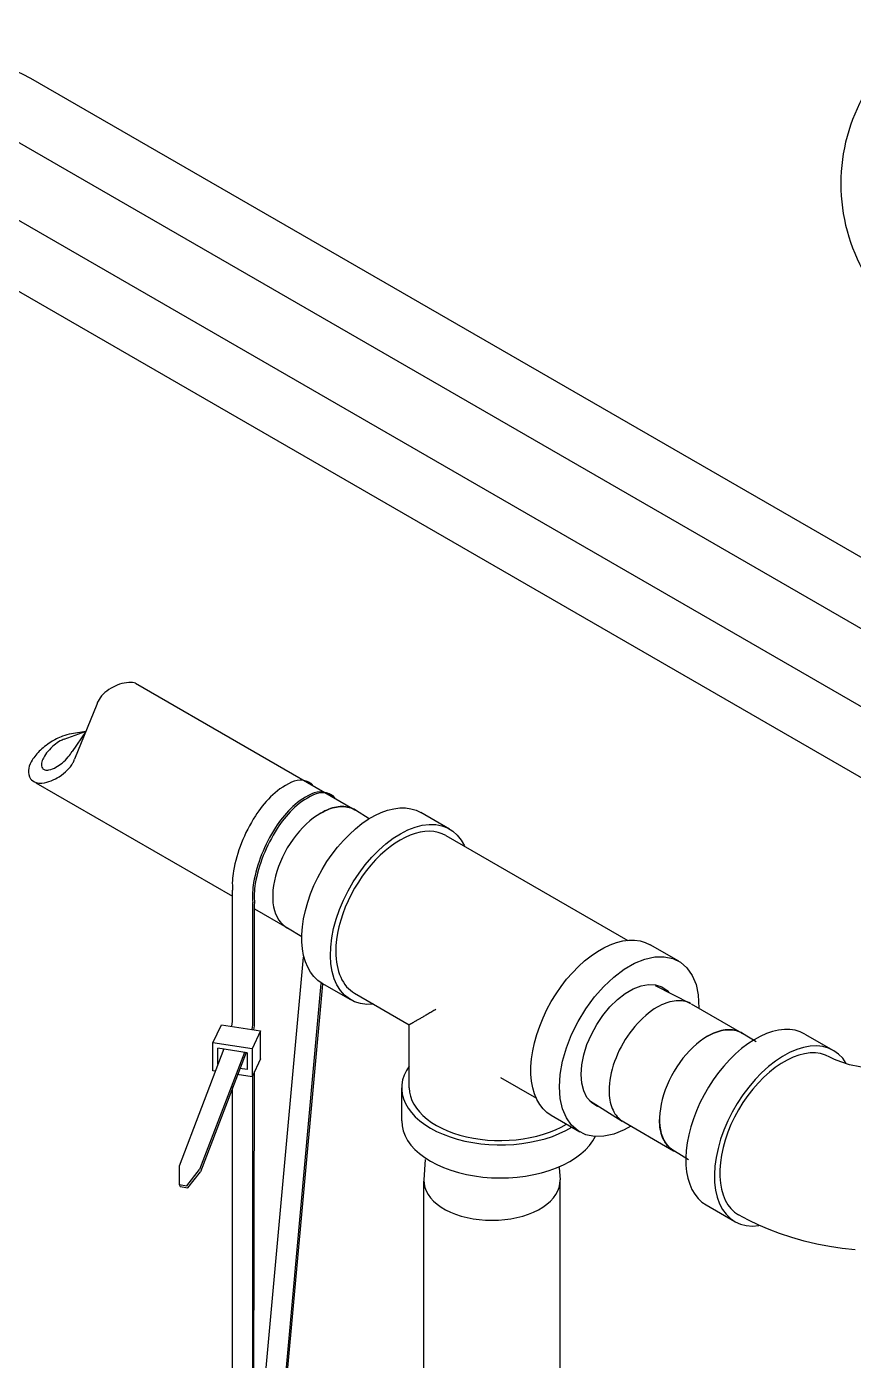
# Model space of a CAD drawing. Header units: centimetres. Extents: x 394264 to 551709, y 50011 to 59011.
# Drawn here: x 525861.9 to 525964, y 53814.8 to 53979.6 of the extents above; entities that cross this region are included whole.
import ezdxf

# ---------------------------------------------------------------- set-up
doc = ezdxf.new("R2010")
doc.units = ezdxf.units.CM
doc.layers.add('-M-YNGN-ZON3', color=6, linetype='SP', lineweight=30)
doc.layers.add('0-KRCN-YNG-CIHAZ', color=4, linetype='Continuous', lineweight=30)
doc.styles.add('CIZGI', font='tahoma.ttf', dxfattribs={"width": 0.8, "oblique": 20})
doc.linetypes.add('SP', pattern='A,2,-0.1,["SP",CIZGI,S=0.14,R=0.2,X=0,Y=-0.07],-0.255', length=2.355)

# ---------------------------------------------------------------- blocks, each defined once
blk = doc.blocks.new('A$C66BCA59E')
at = {"layer": '0-KRCN-YNG-CIHAZ', "color": 31, "linetype": 'Continuous', "lineweight": -3}
for p, q in [((1332.89, -942.31, 3086.98), (1190.54, -860.12, 3086.98)), ((1325.17, -946.63, 3086.98), (1186.74, -866.71, 3086.98)), ((1325.71, -956.58, 3086.98), (1184.12, -874.83, 3086.98)), ((1321.85, -963.13, 3086.98), (1180.32, -881.41, 3086.98)), ((1261.93, -985.14, 2654.86), (1261.94, -985.45, 2654.86)), ((1261.94, -985.45, 2654.86), (1261.95, -985.75, 2654.86)), ((1261.95, -985.75, 2654.86), (1261.98, -986.04, 2654.86)), ((1261.98, -986.04, 2654.86), (1262.03, -986.32, 2654.86)), ((1262.03, -986.32, 2654.86), (1262.08, -986.6, 2654.86)), ((1262.08, -986.6, 2654.86), (1262.15, -986.86, 2654.86)), ((1262.15, -986.86, 2654.86), (1262.23, -987.11, 2654.86)), ((1262.23, -987.11, 2654.86), (1262.32, -987.35, 2654.86)), ((1262.32, -987.35, 2654.86), (1262.42, -987.58, 2654.86)), ((1262.42, -987.58, 2654.86), (1262.53, -987.8, 2654.86)), ((1262.53, -987.8, 2654.86), (1262.65, -988.01, 2654.86)), ((1262.65, -988.01, 2654.86), (1262.79, -988.2, 2654.86)), ((1262.79, -988.2, 2654.86), (1262.93, -988.38, 2654.86)), ((1262.93, -988.38, 2654.86), (1263.09, -988.54, 2654.86)), ((1263.09, -988.54, 2654.86), (1263.22, -988.66, 2654.81))]:
    blk.add_line(p, q, dxfattribs=at)
at = {"layer": '0-KRCN-YNG-CIHAZ', "color": 31, "linetype": 'Continuous', "lineweight": -3, "extrusion": (0, 0.816497, 0.57735)}
for p, q in [((1203.47, -934.84, 2591.78), (1230.53, -950.46, 2615.86)), ((1198.68, -937.44, 2595.47), (1195.94, -944.21, 2605.04)), ((1197.33, -940.78, 2600.18), (1194.59, -941.77, 2601.59)), ((1197.33, -940.78, 2600.18), (1195.57, -941.08, 2600.61)), ((1197.33, -940.78, 2600.18), (1195.64, -943.25, 2603.68)), ((1191.15, -947.12, 2588.57), (1215.45, -961.15, 2612.66)), ((1232.32, -951.57, 2607.63), (1230.64, -950.52, 2615.86)), ((1226.33, -950.87, 2615.86), (1226.33, -950.87, 2615.86)), ((1226.33, -950.87, 2615.86), (1226.33, -950.87, 2615.86)), ((1242.23, -952.84, 2648.06), (1238.7, -950.8, 2648.06)), ((1241.76, -953.65, 2648.06), (1264.25, -966.63, 2648.06)), ((1215.45, -976.05, 2655.86), (1215.45, -960.41, 2633.73)), ((1217.95, -976.53, 2656.54), (1217.95, -961.94, 2635.9)), ((1218.16, -976.66, 2656.71), (1218.16, -962.07, 2636.08)), ((1218.16, -962.72, 2613.96), (1222.13, -965.01, 2615.86)), ((1223.98, -966.15, 2609.09), (1222.24, -965.07, 2615.86)), ((1217.95, -1037.3, 2742.48), (1224.18, -968.67, 2645.42)), ((1270.52, -969.17, 2648.06), (1266.98, -967.13, 2648.06)), ((1218.31, -1060.91, 2775.86), (1226.39, -971.93, 2650.03)), ((1218.51, -1060.91, 2775.86), (1226.58, -972.02, 2650.15)), ((1230.04, -973.95, 2648.06), (1226.51, -971.91, 2648.06)), ((1230.51, -973.14, 2648.06), (1237.26, -977.03, 2648.06)), ((1267.63, -972.18, 2660.04), (1271.96, -974.38, 2654.86)), ((1272.07, -974.44, 2654.86), (1278.29, -978.03, 2654.86)), ((1213.02, -979.25, 2660.38), (1214.06, -977.02, 2657.23)), ((1214.06, -977.02, 2657.23), (1218.88, -977.77, 2658.28)), ((1218.88, -977.77, 2658.28), (1217.85, -980, 2661.44)), ((1218.88, -981.23, 2663.18), (1218.88, -977.77, 2658.28)), ((1237.26, -984.83, 2648.06), (1237.26, -977.03, 2648.06)), ((1274.09, -978.45, 2654.86), (1274.09, -978.45, 2654.86)), ((1274.09, -978.45, 2654.86), (1274.09, -978.45, 2654.86)), ((1274.09, -978.45, 2654.86), (1274.09, -978.45, 2654.86)), ((1274.09, -978.45, 2654.86), (1274.09, -978.45, 2654.86)), ((1280.08, -979.14, 2646.63), (1278.4, -978.1, 2654.86)), ((1286.1, -978.17, 2673.78), (1289.64, -980.21, 2673.78)), ((1214.38, -980.01, 2661.45), (1208.84, -994.49, 2681.93)), ((1213.02, -982.72, 2665.28), (1213.02, -979.25, 2660.38)), ((1217.85, -980, 2661.44), (1213.02, -979.25, 2660.38)), ((1217.25, -980.48, 2662.12), (1213.62, -979.92, 2661.33)), ((1213.62, -981.91, 2664.14), (1213.62, -979.92, 2661.33)), ((1217.85, -980, 2661.44), (1217.85, -983.46, 2666.34)), ((1216.9, -980.44, 2662.06), (1211.36, -994.92, 2682.54)), ((1217.12, -980.46, 2662.1), (1211.49, -995.18, 2682.9)), ((1217.25, -980.48, 2662.12), (1217.25, -982.56, 2665.06)), ((1218.88, -981.23, 2663.18), (1217.85, -983.46, 2666.34)), ((1213.28, -982.76, 2665.34), (1213.02, -982.72, 2665.28)), ((1217.85, -983.46, 2666.34), (1216.03, -983.18, 2665.94)), ((1217.25, -982.56, 2665.06), (1216.34, -982.42, 2664.86)), ((1217.95, -1064.84, 2781.43), (1218.15, -982.81, 2665.41)), ((1217.95, -1064.84, 2781.43), (1217.95, -983.24, 2666.03)), ((1248.51, -983.53, 2648.06), (1252.95, -986.09, 2648.06)), ((1215.45, -1064.84, 2781.43), (1215.45, -984.63, 2667.98)), ((1236.32, -988.91, 2648.06), (1236.32, -984.83, 2648.06)), ((1259.51, -986.38, 2660.97), (1263.56, -988.92, 2654.86)), ((1258.33, -990.28, 2648.06), (1254.79, -988.24, 2648.06)), ((1263.24, -988.74, 2654.5), (1269.89, -992.58, 2654.86)), ((1271.74, -993.72, 2648.09), (1270, -992.64, 2654.86)), ((1208.84, -994.49, 2681.93), (1208.86, -996.74, 2685.12)), ((1209.79, -996.91, 2685.36), (1211.36, -994.92, 2682.54)), ((1239.23, -993.66, 2727.12), (1239.07, -996.2, 2712.71)), ((1255.77, -994.65, 2728.51), (1255.87, -996.2, 2712.71)), ((1208.86, -996.74, 2685.12), (1209.79, -996.91, 2685.36)), ((1208.86, -996.74, 2685.12), (1208.99, -997, 2685.48)), ((1209.92, -997.17, 2685.72), (1211.49, -995.18, 2682.9)), ((1239.07, -1033.34, 2754.89), (1239.07, -996.33, 2712.71)), ((1255.87, -1038.15, 2761.7), (1255.87, -996.33, 2712.71)), ((1208.99, -997, 2685.48), (1209.92, -997.17, 2685.72)), ((1273.92, -999.28, 2673.78), (1277.45, -1001.32, 2673.78))]:
    blk.add_line(p, q, dxfattribs=at)
at = {"layer": '0-KRCN-YNG-CIHAZ', "color": 31, "linetype": 'Continuous', "lineweight": -3, "extrusion": (-4.3e-15, 8e-16, -1)}
for p, q in [((1269.11, -972.8, 2648.06), (1269.33, -973.06, 2647.51)), ((1260.88, -987.24, 2647.92), (1260.4, -987.09, 2648.06))]:
    blk.add_line(p, q, dxfattribs=at)
at = {"layer": '0-KRCN-YNG-CIHAZ', "color": 31, "linetype": 'Continuous', "lineweight": -3, "extrusion": (-5.3e-15, 8e-16, -1)}
for p, q in [((1272.94, -973.32, 2648.06), (1273.02, -974.97, 2648.37)), ((1264.61, -989.54, 2648.43), (1263.78, -990.02, 2648.06))]:
    blk.add_line(p, q, dxfattribs=at)
at = {"layer": '0-KRCN-YNG-CIHAZ', "color": 31, "linetype": 'Continuous', "lineweight": -3, "extrusion": (0, 0.816497, 0.57735)}
for points, elevation in [([(-1203.47, 2655.91, 0.159034), (-1202.65, 2655.73, 0.106418), (-1201.48, 2656.12, 0.07141), (-1200.45, 2656.95, 0.057742), (-1199.47, 2658.26, 0.057742), (-1198.83, 2659.76, 0.036769), (-1198.68, 2660.42, 0.106418)], 733.07), ([(-1195.57, 2666.72, 0.071754), (-1194.46, 2667.24, 0.065529), (-1193.01, 2668.49, 0.051673), (-1191.58, 2670.46, 0.051673), (-1190.59, 2672.68, 0.065529), (-1190.23, 2674.56, 0.104462), (-1190.5, 2676.32, 0.173256), (-1191.21, 2677.15, 0.173256)], 733.07), ([(-1194.66, 2667.88, 0.054686), (-1194.17, 2668.25, 0.050676), (-1193.42, 2669.14, 0.038086), (-1192.65, 2670.47, 0.038086), (-1192.09, 2671.9, 0.050676), (-1191.87, 2673.03, 0.094006), (-1191.97, 2674.08, 0.213423), (-1192.28, 2674.45, 0.213423)], 733.07), ([(-1192.28, 2674.45, 0.213423), (-1192.76, 2674.46, 0.094006), (-1193.64, 2673.88, 0.050676), (-1194.39, 2673, 0.038086), (-1195.16, 2671.67, 0.031916), (-1195.64, 2670.48, 0.050676)], 733.07), ([(-1191.21, 2677.15, 0.181596), (-1191.91, 2677.27, 0.102834), (-1193.04, 2676.79, 0.062234), (-1194.03, 2675.9, 0.048471), (-1195.03, 2674.51, 0.048471), (-1195.73, 2672.96, 0.038779), (-1195.94, 2672.15, 0.102834)], 733.07), ([(-1225.41, 2682.58, 0.00408), (-1225.33, 2682.4, 0.239605), (-1224.18, 2681.43, 0.239605), (-1222.72, 2681.8, 0.084386), (-1220.14, 2684.94, 0.042246), (-1218.26, 2689, 0.03113), (-1216.54, 2694.81, 0.03113), (-1215.55, 2700.8, 0.038941), (-1215.45, 2704.92, 0.084386)], 736.42), ([(-1227.9, 2685.07, 0.00408), (-1227.82, 2684.89, 0.239605), (-1226.67, 2683.92, 0.239605), (-1225.21, 2684.29, 0.084386), (-1222.63, 2687.43, 0.042246), (-1220.75, 2691.49, 0.03113), (-1219.03, 2697.3, 0.03113), (-1218.04, 2703.29, 0.040588), (-1217.95, 2707.59, 0.084386)], 736.42), ([(-1228.11, 2685.28, 0.00408), (-1228.04, 2685.1, 0.239605), (-1226.88, 2684.13, 0.239605), (-1225.42, 2684.5, 0.084386), (-1222.84, 2687.64, 0.042246), (-1220.96, 2691.7, 0.03113), (-1219.24, 2697.51, 0.03113), (-1218.25, 2703.5, 0.040588), (-1218.16, 2707.8, 0.084386)], 736.42)]:
    blk.add_lwpolyline(points, format="xyb", dxfattribs=dict(at, elevation=elevation))
at = {"layer": '0-KRCN-YNG-CIHAZ', "color": 31, "linetype": 'Continuous', "lineweight": -3, "extrusion": (-2.83e-14, -3.69e-14, -1), "elevation": -2648.06}
blk.add_lwpolyline([(-1226.51, -971.91), (-1225.97, -971.54), (-1225.49, -971.08), (-1225.07, -970.54), (-1224.72, -969.92), (-1224.43, -969.23), (-1224.21, -968.47), (-1224.07, -967.65), (-1223.99, -966.78), (-1223.99, -965.86), (-1224.07, -964.91), (-1224.21, -963.92), (-1224.43, -962.91), (-1224.72, -961.88), (-1225.07, -960.86), (-1225.49, -959.83), (-1225.97, -958.82), (-1226.51, -957.83), (-1227.1, -956.87), (-1227.73, -955.95), (-1228.41, -955.08), (-1229.12, -954.26), (-1229.86, -953.5), (-1230.63, -952.8), (-1231.41, -952.18), (-1232.2, -951.64), (-1233, -951.18), (-1233.79, -950.81), (-1234.58, -950.53), (-1235.34, -950.34), (-1236.08, -950.24), (-1236.8, -950.24), (-1237.47, -950.33), (-1238.11, -950.52), (-1238.7, -950.8)], dxfattribs=at)
at = {"layer": '0-KRCN-YNG-CIHAZ', "color": 31, "linetype": 'Continuous', "lineweight": -3, "extrusion": (-9.48e-14, 1.772e-13, -1)}
for points, elevation in [([(-1226.33, -950.87), (-1226.58, -950.74), (-1226.82, -950.61), (-1227.07, -950.5), (-1227.31, -950.4), (-1227.55, -950.31), (-1227.79, -950.24), (-1228.03, -950.18), (-1228.26, -950.13), (-1228.49, -950.1), (-1228.72, -950.07)], -2615.86), ([(-1274.09, -978.45), (-1274.34, -978.31), (-1274.58, -978.19), (-1274.83, -978.08), (-1275.07, -977.98), (-1275.31, -977.89), (-1275.55, -977.81), (-1275.79, -977.75), (-1276.02, -977.71), (-1276.25, -977.67), (-1276.48, -977.65)], -2654.86)]:
    blk.add_lwpolyline(points, dxfattribs=dict(at, elevation=elevation))
at = {"layer": '0-KRCN-YNG-CIHAZ', "color": 31, "linetype": 'Continuous', "lineweight": -3}
for points, elevation in [([(1228.72, -950.07), (1228.49, -950.1), (1228.26, -950.13), (1228.03, -950.18), (1227.79, -950.24), (1227.55, -950.31), (1227.31, -950.4), (1227.07, -950.5), (1226.82, -950.61), (1226.58, -950.74), (1226.33, -950.87)], 2615.86), ([(1230.64, -950.52), (1230.46, -950.41), (1230.26, -950.32), (1230.06, -950.24), (1229.85, -950.18), (1229.64, -950.13), (1229.42, -950.09), (1229.19, -950.07), (1228.96, -950.06), (1228.72, -950.07)], 2615.86), ([(1226.33, -950.87), (1225.88, -951.16), (1225.42, -951.48), (1224.97, -951.84), (1224.53, -952.23), (1224.11, -952.66), (1223.69, -953.12), (1223.29, -953.6), (1222.91, -954.11), (1222.54, -954.64), (1222.2, -955.18), (1221.89, -955.75), (1221.6, -956.32), (1221.34, -956.9), (1221.1, -957.49), (1220.9, -958.08), (1220.73, -958.67), (1220.6, -959.25), (1220.5, -959.82), (1220.43, -960.38), (1220.4, -960.93), (1220.4, -961.45), (1220.43, -961.96), (1220.51, -962.44), (1220.61, -962.89), (1220.75, -963.31), (1220.93, -963.69), (1221.13, -964.05), (1221.37, -964.36), (1221.63, -964.64), (1221.92, -964.87), (1222.24, -965.07)], 2615.86), ([(1241.76, -953.65), (1241.3, -953.43), (1240.81, -953.26), (1240.29, -953.16), (1239.75, -953.12), (1239.18, -953.15), (1238.6, -953.24), (1238, -953.39), (1237.38, -953.6), (1236.76, -953.88), (1236.14, -954.21), (1235.51, -954.6), (1234.89, -955.04), (1234.28, -955.53), (1233.68, -956.08), (1233.09, -956.66), (1232.53, -957.29), (1231.98, -957.96), (1231.46, -958.66), (1230.97, -959.39), (1230.51, -960.15), (1230.09, -960.92), (1229.7, -961.71), (1229.36, -962.51), (1229.05, -963.32), (1228.79, -964.12), (1228.57, -964.92), (1228.4, -965.71), (1228.28, -966.49), (1228.21, -967.25), (1228.18, -967.99)], 2648.06), ([(1228.18, -967.99), (1228.19, -968.43), (1228.22, -968.86), (1228.27, -969.28), (1228.34, -969.69), (1228.42, -970.08), (1228.53, -970.45), (1228.65, -970.81), (1228.79, -971.15), (1228.95, -971.47), (1229.12, -971.77), (1229.32, -972.06), (1229.52, -972.32), (1229.75, -972.55), (1229.99, -972.77), (1230.24, -972.97), (1230.51, -973.14)], 2648.06), ([(1263.78, -990.02), (1262.5, -990.53), (1261.27, -990.8), (1260.11, -990.83), (1259.05, -990.61), (1258.1, -990.14), (1257.3, -989.44), (1256.66, -988.52), (1256.19, -987.41), (1255.9, -986.13), (1255.8, -984.7), (1255.9, -983.16), (1256.19, -981.54), (1256.66, -979.89), (1257.3, -978.23), (1258.1, -976.6), (1259.05, -975.05), (1260.11, -973.59), (1261.27, -972.28), (1262.5, -971.13), (1263.78, -970.17), (1265.07, -969.43), (1266.34, -968.91), (1267.57, -968.64), (1268.73, -968.62), (1269.8, -968.84), (1270.74, -969.31), (1271.54, -970.01), (1272.19, -970.92), (1272.66, -972.04), (1272.94, -973.32)], 2648.06), ([(1260.4, -987.09), (1259.74, -986.64), (1259.2, -986), (1258.8, -985.19), (1258.56, -984.23), (1258.48, -983.15), (1258.56, -981.98), (1258.8, -980.74), (1259.2, -979.47), (1259.74, -978.22), (1260.4, -977), (1261.17, -975.86), (1262.04, -974.82), (1262.96, -973.92), (1263.93, -973.17), (1264.91, -972.6), (1265.88, -972.23), (1266.81, -972.06), (1267.67, -972.11), (1268.45, -972.35), (1269.11, -972.8)], 2648.06), ([(1267.87, -974.85), (1267.51, -975.07), (1267.15, -975.32), (1266.8, -975.59), (1266.45, -975.87), (1266.1, -976.19), (1265.76, -976.52), (1265.43, -976.87), (1265.11, -977.23), (1264.8, -977.62), (1264.5, -978.02), (1264.21, -978.43), (1263.93, -978.85), (1263.67, -979.29), (1263.42, -979.73), (1263.19, -980.18), (1262.98, -980.64), (1262.79, -981.1), (1262.61, -981.56), (1262.45, -982.03), (1262.32, -982.49), (1262.2, -982.95), (1262.1, -983.4), (1262.03, -983.85), (1261.97, -984.29), (1261.94, -984.72), (1261.93, -985.14)], 2654.86), ([(1267.87, -974.85), (1267.51, -975.07), (1267.15, -975.32), (1266.8, -975.59), (1266.45, -975.87), (1266.1, -976.19), (1265.76, -976.52), (1265.43, -976.87), (1265.11, -977.23), (1264.8, -977.62), (1264.5, -978.02), (1264.21, -978.43), (1263.93, -978.85), (1263.67, -979.29), (1263.42, -979.73), (1263.19, -980.18), (1262.98, -980.64), (1262.79, -981.1), (1262.61, -981.56), (1262.45, -982.03), (1262.32, -982.49), (1262.2, -982.95), (1262.1, -983.4), (1262.03, -983.85), (1261.97, -984.29), (1261.94, -984.72), (1261.93, -985.14)], 2654.86), ([(1271.96, -974.38), (1271.76, -974.29), (1271.56, -974.21), (1271.35, -974.15), (1271.13, -974.1), (1270.9, -974.07), (1270.67, -974.05), (1270.43, -974.05), (1270.19, -974.06), (1269.95, -974.09), (1269.7, -974.13), (1269.44, -974.19), (1269.18, -974.27), (1268.93, -974.35), (1268.66, -974.46), (1268.4, -974.58), (1268.13, -974.71), (1267.87, -974.85)], 2654.86), ([(1271.96, -974.38), (1271.76, -974.29), (1271.56, -974.21), (1271.35, -974.15), (1271.13, -974.1), (1270.9, -974.07), (1270.67, -974.05), (1270.43, -974.05), (1270.19, -974.06), (1269.95, -974.09), (1269.7, -974.13), (1269.44, -974.19), (1269.18, -974.27), (1268.93, -974.35), (1268.66, -974.46), (1268.4, -974.58), (1268.13, -974.71), (1267.87, -974.85)], 2654.86), ([(1274.09, -978.45), (1273.64, -978.73), (1273.18, -979.05), (1272.73, -979.41), (1272.29, -979.81), (1271.87, -980.23), (1271.45, -980.69), (1271.05, -981.17), (1270.67, -981.68), (1270.3, -982.21), (1269.96, -982.76), (1269.65, -983.32), (1269.36, -983.9), (1269.1, -984.48), (1268.87, -985.07), (1268.66, -985.66), (1268.49, -986.24), (1268.36, -986.82), (1268.26, -987.4), (1268.19, -987.96), (1268.16, -988.5), (1268.16, -989.03), (1268.2, -989.53), (1268.27, -990.01), (1268.37, -990.46), (1268.51, -990.88), (1268.69, -991.27), (1268.89, -991.62), (1269.13, -991.94), (1269.39, -992.21), (1269.68, -992.45), (1270, -992.64)], 2654.86), ([(1286.1, -978.17), (1285.53, -977.9), (1284.92, -977.71), (1284.26, -977.61), (1283.57, -977.6), (1282.86, -977.69), (1282.12, -977.86), (1281.36, -978.12), (1280.59, -978.46), (1279.82, -978.89), (1279.05, -979.39), (1278.28, -979.97), (1277.53, -980.62), (1276.8, -981.34), (1276.1, -982.12), (1275.43, -982.94), (1274.79, -983.82), (1274.2, -984.73), (1273.65, -985.68), (1273.15, -986.65), (1272.71, -987.64), (1272.33, -988.64), (1272.01, -989.64), (1271.76, -990.63), (1271.57, -991.6), (1271.45, -992.55), (1271.39, -993.47), (1271.41, -994.36), (1271.5, -995.19), (1271.65, -995.98), (1271.88, -996.71), (1272.16, -997.37), (1272.52, -997.96), (1272.93, -998.48), (1273.39, -998.92), (1273.92, -999.28)], 2673.78), ([(1276.48, -977.65), (1276.25, -977.67), (1276.02, -977.71), (1275.79, -977.75), (1275.55, -977.81), (1275.31, -977.89), (1275.07, -977.98), (1274.83, -978.08), (1274.58, -978.19), (1274.34, -978.31), (1274.09, -978.45)], 2654.86), ([(1276.48, -977.65), (1276.25, -977.67), (1276.02, -977.71), (1275.79, -977.75), (1275.55, -977.81), (1275.31, -977.89), (1275.07, -977.98), (1274.83, -978.08), (1274.58, -978.19), (1274.34, -978.31), (1274.09, -978.45)], 2654.86), ([(1278.4, -978.1), (1278.22, -977.99), (1278.02, -977.89), (1277.82, -977.82), (1277.61, -977.75), (1277.4, -977.7), (1277.18, -977.66), (1276.95, -977.64), (1276.72, -977.64), (1276.48, -977.65)], 2654.86), ([(1291.21, -981.79), (1290.77, -981.17), (1290.26, -980.65), (1289.67, -980.23), (1289.02, -979.92), (1288.32, -979.72), (1287.57, -979.64), (1286.77, -979.67), (1285.94, -979.82), (1285.09, -980.08), (1284.22, -980.46), (1283.34, -980.93), (1282.47, -981.51), (1281.6, -982.19), (1280.76, -982.95), (1279.95, -983.8), (1279.17, -984.72), (1278.44, -985.7), (1277.76, -986.73), (1277.14, -987.81), (1276.59, -988.91), (1276.11, -990.03), (1275.7, -991.17), (1275.38, -992.29), (1275.14, -993.41), (1274.99, -994.49), (1274.93, -995.54), (1274.96, -996.53), (1275.07, -997.47), (1275.28, -998.34), (1275.56, -999.13), (1275.94, -999.83), (1276.39, -1000.44), (1276.91, -1000.95), (1277.5, -1001.35), (1278.16, -1001.64), (1278.87, -1001.82), (1279.63, -1001.89), (1280.43, -1001.84)], 2673.78), ([(1289.17, -981.02), (1288.63, -980.76), (1288.04, -980.59), (1287.42, -980.5), (1286.76, -980.51), (1286.07, -980.6), (1285.37, -980.77), (1284.65, -981.03), (1283.91, -981.38), (1283.18, -981.8), (1282.45, -982.3), (1281.72, -982.87), (1281.02, -983.51), (1280.33, -984.22), (1279.68, -984.97), (1279.05, -985.78), (1278.46, -986.63), (1277.92, -987.52), (1277.43, -988.43), (1276.98, -989.36), (1276.6, -990.31), (1276.27, -991.26), (1276, -992.2), (1275.8, -993.13), (1275.67, -994.04), (1275.6, -994.93), (1275.6, -995.78), (1275.67, -996.58), (1275.8, -997.34), (1276, -998.04), (1276.27, -998.68), (1276.6, -999.25), (1276.98, -999.74), (1277.43, -1000.17), (1277.92, -1000.51)], 2673.78), ([(1237.25, -982.14), (1236.9, -982.69), (1236.63, -983.26), (1236.44, -983.84), (1236.34, -984.43), (1236.33, -985.02), (1236.4, -985.61), (1236.56, -986.19), (1236.8, -986.77), (1237.12, -987.33), (1237.52, -987.87), (1238, -988.39), (1238.56, -988.89), (1239.18, -989.35), (1239.87, -989.79), (1240.62, -990.19), (1241.43, -990.55), (1242.29, -990.88), (1243.19, -991.16), (1244.13, -991.39), (1245.1, -991.58), (1246.09, -991.72), (1247.1, -991.82), (1248.12, -991.86), (1249.14, -991.85), (1250.16, -991.8), (1251.17, -991.69), (1252.15, -991.54), (1253.12, -991.34), (1254.05, -991.1), (1254.94, -990.81), (1255.78, -990.47), (1256.58, -990.1), (1257.32, -989.69)], 2648.06), ([(1237.26, -984.83), (1237.3, -985.34), (1237.4, -985.85), (1237.58, -986.36), (1237.82, -986.85), (1238.14, -987.34), (1238.51, -987.8), (1238.95, -988.25), (1239.45, -988.68), (1240.01, -989.08), (1240.62, -989.45), (1241.28, -989.8), (1241.99, -990.12), (1242.73, -990.4), (1243.52, -990.65), (1244.33, -990.86), (1245.17, -991.03), (1246.03, -991.16), (1246.91, -991.26), (1247.8, -991.31), (1248.69, -991.32), (1249.58, -991.29), (1250.46, -991.22), (1251.34, -991.11), (1252.19, -990.96), (1253.02, -990.78), (1253.82, -990.55), (1254.59, -990.29), (1255.32, -990), (1256.01, -989.67), (1256.65, -989.31)], 2648.06), ([(1261.93, -985.14), (1261.94, -985.45), (1261.95, -985.75), (1261.98, -986.04), (1262.03, -986.32), (1262.08, -986.6), (1262.15, -986.86), (1262.23, -987.11), (1262.32, -987.35), (1262.42, -987.58), (1262.53, -987.8), (1262.65, -988.01), (1262.79, -988.2), (1262.93, -988.38), (1263.09, -988.54), (1263.25, -988.69), (1263.43, -988.83), (1263.61, -988.95)], 2654.86), ([(1236.32, -988.91), (1236.37, -989.52), (1236.51, -990.13), (1236.74, -990.73), (1237.06, -991.31), (1237.46, -991.88), (1237.95, -992.42), (1238.52, -992.94), (1239.16, -993.42), (1239.88, -993.87), (1240.66, -994.29), (1241.5, -994.66), (1242.39, -994.99), (1243.33, -995.28), (1244.31, -995.51), (1245.32, -995.7), (1246.35, -995.83), (1247.4, -995.92), (1248.46, -995.95), (1249.52, -995.92), (1250.57, -995.84), (1251.61, -995.71), (1252.62, -995.53), (1253.6, -995.3), (1254.55, -995.02), (1255.44, -994.7), (1256.29, -994.33), (1257.08, -993.92), (1257.8, -993.47), (1258.45, -992.98), (1259.02, -992.47), (1259.52, -991.93), (1259.93, -991.37), (1260.26, -990.78)], 2648.06), ([(1239.07, -996.2), (1239.09, -996.66), (1239.18, -997.11), (1239.34, -997.55), (1239.58, -997.99), (1239.88, -998.41), (1240.26, -998.81), (1240.69, -999.19), (1241.19, -999.55), (1241.74, -999.87), (1242.34, -1000.17), (1242.98, -1000.43), (1243.67, -1000.65), (1244.39, -1000.84), (1245.14, -1000.99), (1245.9, -1001.09), (1246.68, -1001.16), (1247.47, -1001.18), (1248.26, -1001.16), (1249.04, -1001.09), (1249.81, -1000.99), (1250.55, -1000.84), (1251.27, -1000.65), (1251.96, -1000.43), (1252.61, -1000.17), (1253.21, -999.87), (1253.76, -999.55), (1254.25, -999.19), (1254.69, -998.81), (1255.06, -998.41), (1255.36, -997.99), (1255.6, -997.55), (1255.76, -997.11), (1255.85, -996.66), (1255.87, -996.2)], 2712.71)]:
    blk.add_lwpolyline(points, dxfattribs=dict(at, elevation=elevation))
at = {"layer": '0-KRCN-YNG-CIHAZ', "color": 31, "linetype": 'Continuous', "lineweight": -3, "extrusion": (5e-16, 2.13e-14, -1)}
for points, elevation in [([(-1228.72, -950.07), (-1228.96, -950.06), (-1229.19, -950.07), (-1229.42, -950.09), (-1229.64, -950.13), (-1229.85, -950.18), (-1230.06, -950.24), (-1230.26, -950.32), (-1230.46, -950.41), (-1230.64, -950.52)], -2615.86), ([(-1276.48, -977.65), (-1276.72, -977.64), (-1276.95, -977.64), (-1277.18, -977.66), (-1277.4, -977.7), (-1277.61, -977.75), (-1277.82, -977.82), (-1278.02, -977.89), (-1278.22, -977.99), (-1278.4, -978.1)], -2654.86)]:
    blk.add_lwpolyline(points, dxfattribs=dict(at, elevation=elevation))
at = {"layer": '0-KRCN-YNG-CIHAZ', "color": 31, "linetype": 'Continuous', "lineweight": -3, "extrusion": (-5e-16, 2.7e-15, -1), "elevation": -2648.06}
blk.add_lwpolyline([(-1232.84, -974.49), (-1232.01, -974.51), (-1231.24, -974.41), (-1230.51, -974.18), (-1229.86, -973.83), (-1229.27, -973.37), (-1228.76, -972.79), (-1228.33, -972.11), (-1227.99, -971.33), (-1227.74, -970.46), (-1227.58, -969.51), (-1227.52, -968.49), (-1227.56, -967.42), (-1227.69, -966.3), (-1227.92, -965.15), (-1228.24, -963.98), (-1228.65, -962.8), (-1229.14, -961.63), (-1229.71, -960.48), (-1230.35, -959.36), (-1231.06, -958.28), (-1231.82, -957.27), (-1232.64, -956.32), (-1233.49, -955.45), (-1234.37, -954.67), (-1235.27, -953.99), (-1236.18, -953.42), (-1237.1, -952.95), (-1238, -952.6), (-1238.87, -952.38), (-1239.72, -952.27), (-1240.53, -952.3), (-1241.29, -952.44), (-1241.99, -952.71), (-1242.63, -953.1), (-1243.19, -953.6), (-1243.68, -954.22), (-1244.07, -954.93)], dxfattribs=at)
at = {"layer": '0-KRCN-YNG-CIHAZ', "color": 31, "linetype": 'Continuous', "lineweight": -3, "extrusion": (2.13e-14, 2.31e-14, -1), "elevation": -2648.06}
blk.add_lwpolyline([(-1254.79, -988.24), (-1254.26, -987.87), (-1253.78, -987.41), (-1253.36, -986.87), (-1253, -986.25), (-1252.72, -985.56), (-1252.5, -984.8), (-1252.35, -983.98), (-1252.28, -983.11), (-1252.28, -982.19), (-1252.35, -981.24), (-1252.5, -980.25), (-1252.72, -979.24), (-1253, -978.21), (-1253.36, -977.19), (-1253.78, -976.16), (-1254.26, -975.15), (-1254.79, -974.16), (-1255.38, -973.2), (-1256.02, -972.28), (-1256.69, -971.41), (-1257.41, -970.59), (-1258.15, -969.83), (-1258.91, -969.13), (-1259.7, -968.51), (-1260.49, -967.97), (-1261.28, -967.51), (-1262.08, -967.14), (-1262.86, -966.86), (-1263.63, -966.67), (-1264.37, -966.57), (-1265.08, -966.57), (-1265.76, -966.66), (-1266.39, -966.85), (-1266.98, -967.13)], dxfattribs=at)
at = {"layer": '0-KRCN-YNG-CIHAZ', "color": 31, "linetype": 'Continuous', "lineweight": -3, "extrusion": (0.316228, -0.547723, 0.774597), "elevation": 2977.58}
blk.add_lwpolyline([(586.79, 540.18), (586.64, 540.18), (586.49, 540.18), (586.34, 540.18), (586.2, 540.18), (586.05, 540.18), (585.92, 540.18), (585.78, 540.18), (585.65, 540.18), (585.52, 540.18), (585.39, 540.18), (585.26, 540.18), (585.14, 540.18), (585.03, 540.18), (584.91, 540.18), (584.8, 540.18), (584.69, 540.18), (584.58, 540.18), (584.48, 540.18), (584.38, 540.18), (584.28, 540.18), (584.19, 540.18), (584.1, 540.18), (584.02, 540.18), (583.93, 540.18), (583.85, 540.18), (583.78, 540.18), (583.7, 540.18), (583.63, 540.18), (583.57, 540.18), (583.51, 540.18), (583.45, 540.18), (583.39, 540.18), (583.34, 540.18), (583.29, 540.18), (583.24, 540.18), (583.2, 540.18), (583.17, 540.18), (583.13, 540.18), (583.1, 540.18), (583.07, 540.18), (583.05, 540.18), (583.03, 540.18), (583.01, 540.18), (583, 540.18), (582.99, 540.18), (582.98, 540.18)], dxfattribs=at)
at = {"layer": '0-KRCN-YNG-CIHAZ', "color": 31, "linetype": 'Continuous', "lineweight": -3, "extrusion": (3e-15, -6.8e-15, -1), "elevation": -2673.78}
blk.add_lwpolyline([(-1302.67, -981.02), (-1302, -981.36), (-1301.07, -981.71), (-1299.92, -982.03), (-1298.62, -982.28), (-1297.2, -982.43), (-1295.74, -982.47), (-1294.28, -982.4), (-1292.89, -982.23), (-1291.61, -981.96), (-1290.52, -981.62), (-1289.74, -981.31), (-1289.17, -981.02)], dxfattribs=at)
at = {"layer": '0-KRCN-YNG-CIHAZ', "color": 31, "linetype": 'Continuous', "lineweight": -3, "extrusion": (-4.16e-14, -6.26e-14, -1), "elevation": -2654.86}
blk.add_lwpolyline([(-1270, -992.64), (-1269.81, -992.53), (-1269.63, -992.41), (-1269.46, -992.27), (-1269.3, -992.12), (-1269.14, -991.96), (-1269, -991.78), (-1268.87, -991.59), (-1268.75, -991.38), (-1268.63, -991.16), (-1268.53, -990.94), (-1268.45, -990.69), (-1268.37, -990.44), (-1268.3, -990.18), (-1268.25, -989.91), (-1268.21, -989.63), (-1268.18, -989.34), (-1268.16, -989.04), (-1268.15, -988.74)], dxfattribs=at)
at = {"layer": '0-KRCN-YNG-CIHAZ', "color": 31, "linetype": 'Continuous', "lineweight": -3, "extrusion": (5.1e-15, -9.9e-15, -1), "elevation": -2673.78}
blk.add_lwpolyline([(-1292.31, -1004.82), (-1290.72, -1004.65), (-1289.14, -1004.41), (-1287.58, -1004.11), (-1286.02, -1003.75), (-1284.49, -1003.32), (-1282.98, -1002.83), (-1281.69, -1002.33), (-1280.41, -1001.79), (-1279.15, -1001.18), (-1277.92, -1000.51)], dxfattribs=at)
at = {"layer": '0-KRCN-YNG-CIHAZ', "color": 31, "linetype": 'Continuous', "lineweight": -3}
for centre, radius, start, end in [((1312.94, -873.12, 2660.53), 22.4, 120, 240), ((1181.74, -875.37, 3086.98), 17.6, 60, 120)]:
    blk.add_arc(centre, radius, start, end, dxfattribs=at)
at = {"layer": '0-KRCN-YNG-CIHAZ', "color": 31, "linetype": 'Continuous', "lineweight": -3, "extrusion": (0, 0.816497, 0.57735)}
for centre, start in [((-1195.45, 2732.02, 736.42), 174.1881), ((-1197.95, 2732.86, 736.42), 174.6544), ((-1198.16, 2733.07, 736.42), 175.0906)]:
    blk.add_arc(centre, 20, start, 180, dxfattribs=at)

msp = doc.modelspace()

# ---------------------------------------------------------------- block references
at = {"layer": '-M-YNGN-ZON3'}
msp.add_blockref('A$C66BCA59E', (524671.91, 54833.28, -2010.95), dxfattribs=at)

doc.saveas('drawing.dxf')
